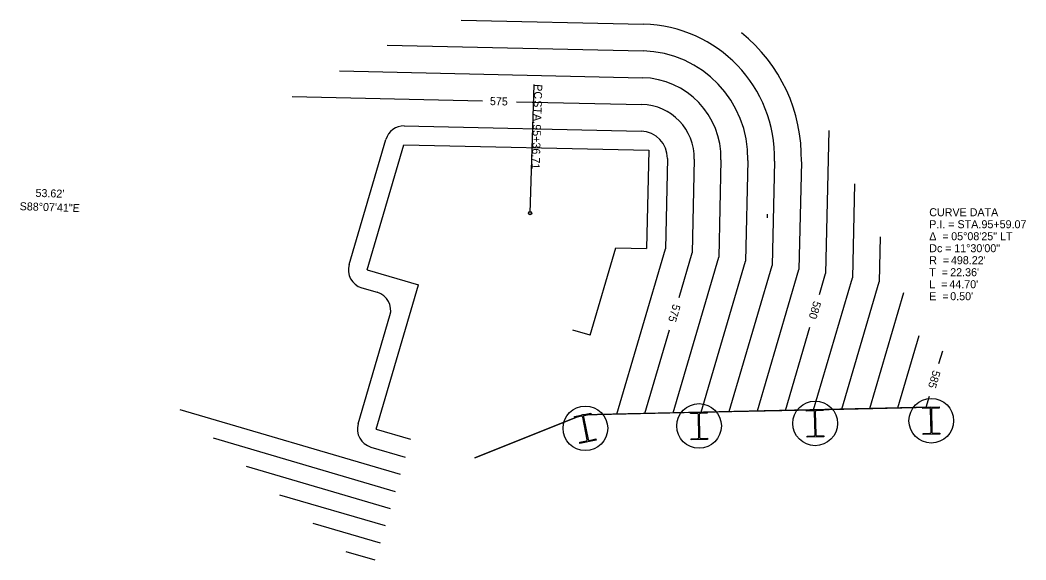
# Model space of a CAD drawing. Extents: x 150959 to 151818, y 330540 to 330697.
# Drawn here: x 151448.6 to 151504.8, y 330539.6 to 330569.9 of the extents above; entities that cross this region are included whole.
import ezdxf

# ---------------------------------------------------------------- set-up
doc = ezdxf.new("R2010")
doc.units = 0
for name, color, linetype in [('DV_X_Lot_Line', 7, 'Continuous'), ('DV_X_Property_Line', 7, 'Continuous'), ('GE_X_Alignment', 7, 'Continuous'), ('RW_X_CL_100_Cardinal_Points', 7, 'Continuous'), ('RW_X_Esmt_SH', 7, 'Continuous'), ('RW_X_Esmt_SW', 7, 'Continuous'), ('RW_X_Fee_RW', 7, 'Continuous'), ('SC_Scratch1', 7, 'Continuous'), ('SC_Scratch3', 7, 'Continuous'), ('SC_Scratch4', 7, 'Continuous'), ('SV_X_Mon_Cells_Found', 7, 'Continuous'), ('SV_X_Text', 7, 'Continuous')]:
    doc.layers.add(name, color=color, linetype=linetype)

msp = doc.modelspace()

# ---------------------------------------------------------------- linework, layer by layer
at = {"layer": 'DV_X_Lot_Line'}
for p, q in [((151474.004, 330545.328), (151480.039, 330547.741)), ((151480.039, 330547.741), (151486.537, 330547.888)), ((151486.537, 330547.888), (151493.036, 330548.034)), ((151493.036, 330548.034), (151499.534, 330548.181))]:
    msp.add_line(p, q, dxfattribs=at)
at = {"layer": 'DV_X_Property_Line'}
for p, q in [((151479.586, 330547.649), (151480.492, 330547.833)), ((151480.504, 330547.771), (151480.126, 330547.693)), ((151480.492, 330547.833), (151480.504, 330547.771)), ((151486.075, 330547.877), (151486.999, 330547.898)), ((151486.077, 330547.813), (151486.075, 330547.877)), ((151486.463, 330547.822), (151486.077, 330547.813)), ((151486.549, 330546.475), (151486.52, 330547.767)), ((151486.56, 330547.768), (151486.589, 330546.476)), ((151487.001, 330547.834), (151486.614, 330547.825)), ((151486.999, 330547.898), (151487.001, 330547.834)), ((151492.574, 330548.024), (151493.498, 330548.045)), ((151492.575, 330547.96), (151492.574, 330548.024)), ((151492.961, 330547.968), (151492.575, 330547.96)), ((151493.047, 330546.621), (151493.018, 330547.914)), ((151493.058, 330547.915), (151493.087, 330546.622)), ((151493.499, 330547.98), (151493.113, 330547.972)), ((151493.498, 330548.045), (151493.499, 330547.98)), ((151499.072, 330548.17), (151499.996, 330548.191)), ((151499.073, 330548.106), (151499.072, 330548.17)), ((151499.46, 330548.115), (151499.073, 330548.106)), ((151499.546, 330546.768), (151499.517, 330548.06)), ((151499.557, 330548.061), (151499.586, 330546.769)), ((151499.997, 330548.127), (151499.611, 330548.118)), ((151499.996, 330548.191), (151499.997, 330548.127)), ((151479.599, 330547.586), (151479.586, 330547.649)), ((151479.978, 330547.663), (151479.599, 330547.586)), ((151480.301, 330546.353), (151480.043, 330547.62)), ((151480.082, 330547.628), (151480.341, 330546.361)), ((151499.105, 330546.702), (151499.491, 330546.711)), ((151499.106, 330546.638), (151499.105, 330546.702)), ((151500.03, 330546.659), (151499.106, 330546.638)), ((151499.643, 330546.714), (151500.029, 330546.723)), ((151500.029, 330546.723), (151500.03, 330546.659)), ((151479.879, 330546.21), (151480.258, 330546.287)), ((151479.892, 330546.147), (151479.879, 330546.21)), ((151480.798, 330546.332), (151479.892, 330546.147)), ((151480.406, 330546.317), (151480.785, 330546.395)), ((151480.785, 330546.395), (151480.798, 330546.332)), ((151486.108, 330546.409), (151486.495, 330546.418)), ((151486.11, 330546.345), (151486.108, 330546.409)), ((151487.034, 330546.366), (151486.11, 330546.345)), ((151486.646, 330546.421), (151487.032, 330546.43)), ((151487.032, 330546.43), (151487.034, 330546.366)), ((151492.607, 330546.556), (151492.993, 330546.565)), ((151492.608, 330546.492), (151492.607, 330546.556)), ((151493.532, 330546.512), (151492.608, 330546.492)), ((151493.144, 330546.568), (151493.531, 330546.577)), ((151493.531, 330546.577), (151493.532, 330546.512))]:
    msp.add_line(p, q, dxfattribs=at)
for centre, start, end in [((151486.464, 330547.766), 1.2916, 91.2916), ((151486.616, 330547.77), 91.2916, 181.2916), ((151492.963, 330547.913), 1.2916, 91.2916), ((151493.114, 330547.916), 91.2916, 181.2916), ((151499.461, 330548.059), 1.2916, 91.2916), ((151499.612, 330548.063), 91.2916, 181.2916), ((151479.989, 330547.609), 11.5208, 101.5208), ((151480.137, 330547.639), 101.5208, 191.5208), ((151492.992, 330546.62), 271.2916, 1.2916), ((151493.143, 330546.624), 181.2916, 271.2916), ((151499.49, 330546.767), 271.2916, 1.2916), ((151499.641, 330546.77), 181.2916, 271.2916), ((151480.247, 330546.342), 281.5208, 11.5208), ((151480.395, 330546.372), 191.5208, 281.5208), ((151486.493, 330546.474), 271.2916, 1.2916), ((151486.645, 330546.477), 181.2916, 271.2916)]:
    msp.add_arc(centre, 0.0556, start, end, dxfattribs=at)
at = {"layer": 'GE_X_Alignment'}
msp.add_line((151490.385, 330558.789), (151490.387, 330558.981), dxfattribs=at)
at = {"layer": 'RW_X_CL_100_Cardinal_Points'}
for p, q in [((151480.039, 330547.741), (151474.004, 330545.328)), ((151499.534, 330548.181), (151480.039, 330547.741))]:
    msp.add_line(p, q, dxfattribs=at)
at = {"layer": 'RW_X_Fee_RW'}
for p, q in [((151473.251, 330569.856), (151483.453, 330569.627)), ((151469.104, 330568.449), (151483.419, 330568.127)), ((151466.433, 330567.009), (151483.386, 330566.627)), ((151470.061, 330563.926), (151483.318, 330563.628)), ((151466.972, 330556.165), (151469.03, 330563.172)), ((151484.784, 330562.095), (151484.67, 330557.046)), ((151487.783, 330562.027), (151487.661, 330556.582)), ((151489.283, 330561.994), (151489.156, 330556.35)), ((151490.783, 330561.96), (151490.651, 330556.117)), ((151492.282, 330561.926), (151492.146, 330555.885)), ((151495.255, 330560.69), (151495.137, 330555.421)), ((151496.689, 330557.717), (151496.632, 330555.189)), ((151481.951, 330547.784), (151484.67, 330557.046)), ((151485.098, 330547.855), (151487.661, 330556.582)), ((151486.672, 330547.891), (151489.156, 330556.35)), ((151488.246, 330547.926), (151490.651, 330556.117)), ((151489.819, 330547.962), (151492.146, 330555.885)), ((151492.967, 330548.033), (151495.137, 330555.421)), ((151494.541, 330548.068), (151496.632, 330555.189)), ((151467.684, 330554.861), (151468.547, 330554.608)), ((151496.115, 330548.104), (151498.021, 330554.597)), ((151467.479, 330547.244), (151469.259, 330553.304)), ((151497.688, 330548.139), (151498.877, 330552.189)), ((151459.357, 330546.45), (151469.546, 330543.458)), ((151468.191, 330545.94), (151470.11, 330545.377)), ((151461.216, 330544.862), (151469.264, 330542.498)), ((151463.074, 330543.274), (151468.983, 330541.539)), ((151464.933, 330541.686), (151468.701, 330540.579))]:
    msp.add_line(p, q, dxfattribs=at)
for centre, radius, start, end in [((151483.284, 330562.129), 7.5, 358.7116, 88.7116), ((151483.284, 330562.129), 9, 358.7116, 51.1991), ((151483.284, 330562.129), 6, 358.7116, 88.7116), ((151483.284, 330562.129), 4.5, 358.7116, 88.7116), ((151470.037, 330562.877), 1.05, 88.7116, 163.6347), ((151483.284, 330562.129), 1.5, 358.7116, 88.7116), ((151467.979, 330555.869), 1.05, 163.6347, 253.6347), ((151468.251, 330553.6), 1.05, 343.6347, 73.6347), ((151468.486, 330546.948), 1.05, 163.6347, 253.6347)]:
    msp.add_arc(centre, radius, start, end, dxfattribs=at)
at = {"layer": 'SC_Scratch1'}
for centre in [(151486.554, 330547.122), (151493.053, 330547.268), (151499.551, 330547.415), (151480.192, 330546.99)]:
    msp.add_circle(centre, 1.25, dxfattribs=at)
at = {"layer": 'SC_Scratch3'}
msp.add_line((151477.098, 330559.046), (151477.333, 330566.242), dxfattribs=at)
msp.add_circle((151477.098, 330559.046), 0.096, dxfattribs=at)
at = {"layer": 'SV_X_Mon_Cells_Found'}
for p, q in [((151467.979, 330555.869), (151470.037, 330562.877)), ((151470.037, 330562.877), (151483.744, 330562.568)), ((151483.744, 330562.568), (151483.621, 330557.07)), ((151480.453, 330552.206), (151481.892, 330557.109)), ((151481.892, 330557.109), (151483.621, 330557.07)), ((151467.979, 330555.869), (151470.858, 330555.024)), ((151468.486, 330546.948), (151470.858, 330555.024)), ((151480.453, 330552.206), (151479.493, 330552.488)), ((151468.486, 330546.948), (151470.405, 330546.384))]:
    msp.add_line(p, q, dxfattribs=at)
at = {"layer": 'SV_X_Text'}
for p, q in [((151463.776, 330565.568), (151474.44, 330565.328)), ((151476.341, 330565.285), (151483.352, 330565.128)), ((151493.822, 330563.663), (151493.641, 330555.653)), ((151486.284, 330562.061), (151486.166, 330556.814)), ((151485.435, 330554.327), (151486.166, 330556.814)), ((151493.299, 330554.487), (151493.641, 330555.653)), ((151483.524, 330547.82), (151484.9, 330552.503)), ((151491.393, 330547.997), (151492.763, 330552.663)), ((151499.981, 330550.623), (151500.19, 330551.333)), ((151499.262, 330548.175), (151499.445, 330548.799)), ((151457.499, 330548.038), (151469.828, 330544.417)), ((151466.791, 330540.098), (151468.419, 330539.62))]:
    msp.add_line(p, q, dxfattribs=at)
msp.add_arc((151483.284, 330562.129), 3, 358.7116, 88.7116, dxfattribs=at)

# ---------------------------------------------------------------- texts
at = {"layer": 'RW_X_Esmt_SH'}
msp.add_text('S88°07\'41"E', height=0.448, rotation=358.1279, dxfattribs=at).set_placement((151448.529, 330559.211))
at = {"layer": 'RW_X_Esmt_SW'}
msp.add_text("53.62'", height=0.448, rotation=358.1279, dxfattribs=at).set_placement((151449.414, 330559.957))
at = {"layer": 'SC_Scratch3'}
for s, p in [('PC', (151477.341, 330566.27)), (' STA. ', (151477.317, 330565.537)), ('95+36.71', (151477.267, 330564.025))]:
    msp.add_text(s, height=0.448, rotation=268.1279, dxfattribs=at).set_placement(p)
at = {"layer": 'SC_Scratch4'}
for s, p in [('CURVE DATA', (151499.438, 330558.87)), ('P.I. = STA. ', (151499.438, 330558.198)), ('95+59.07', (151502.361, 330558.198)), ('Δ  = ', (151499.438, 330557.526)), ('05°08\'25" LT', (151500.666, 330557.526)), ('Dc = ', (151499.438, 330556.854)), ('11°30\'00"', (151500.836, 330556.854)), ('R  = ', (151499.438, 330556.182)), ("498.22'", (151500.651, 330556.182)), ('T  = ', (151499.438, 330555.51)), ("22.36'", (151500.612, 330555.51)), ('L  = ', (151499.438, 330554.838)), ("44.70'", (151500.564, 330554.838)), ('E  = ', (151499.438, 330554.166)), ("0.50'", (151500.612, 330554.166))]:
    msp.add_text(s, height=0.448, dxfattribs=at).set_placement(p)
at = {"layer": 'SV_X_Text'}
for s, rotation, p in [('575', 358.7116, (151474.847, 330565.095)), ('580', 253.6347, (151492.967, 330554.151)), ('575', 253.6347, (151485.099, 330553.976)), ('585', 253.6347, (151499.645, 330550.272))]:
    msp.add_text(s, height=0.448, rotation=rotation, dxfattribs=at).set_placement(p)

doc.saveas('drawing.dxf')
